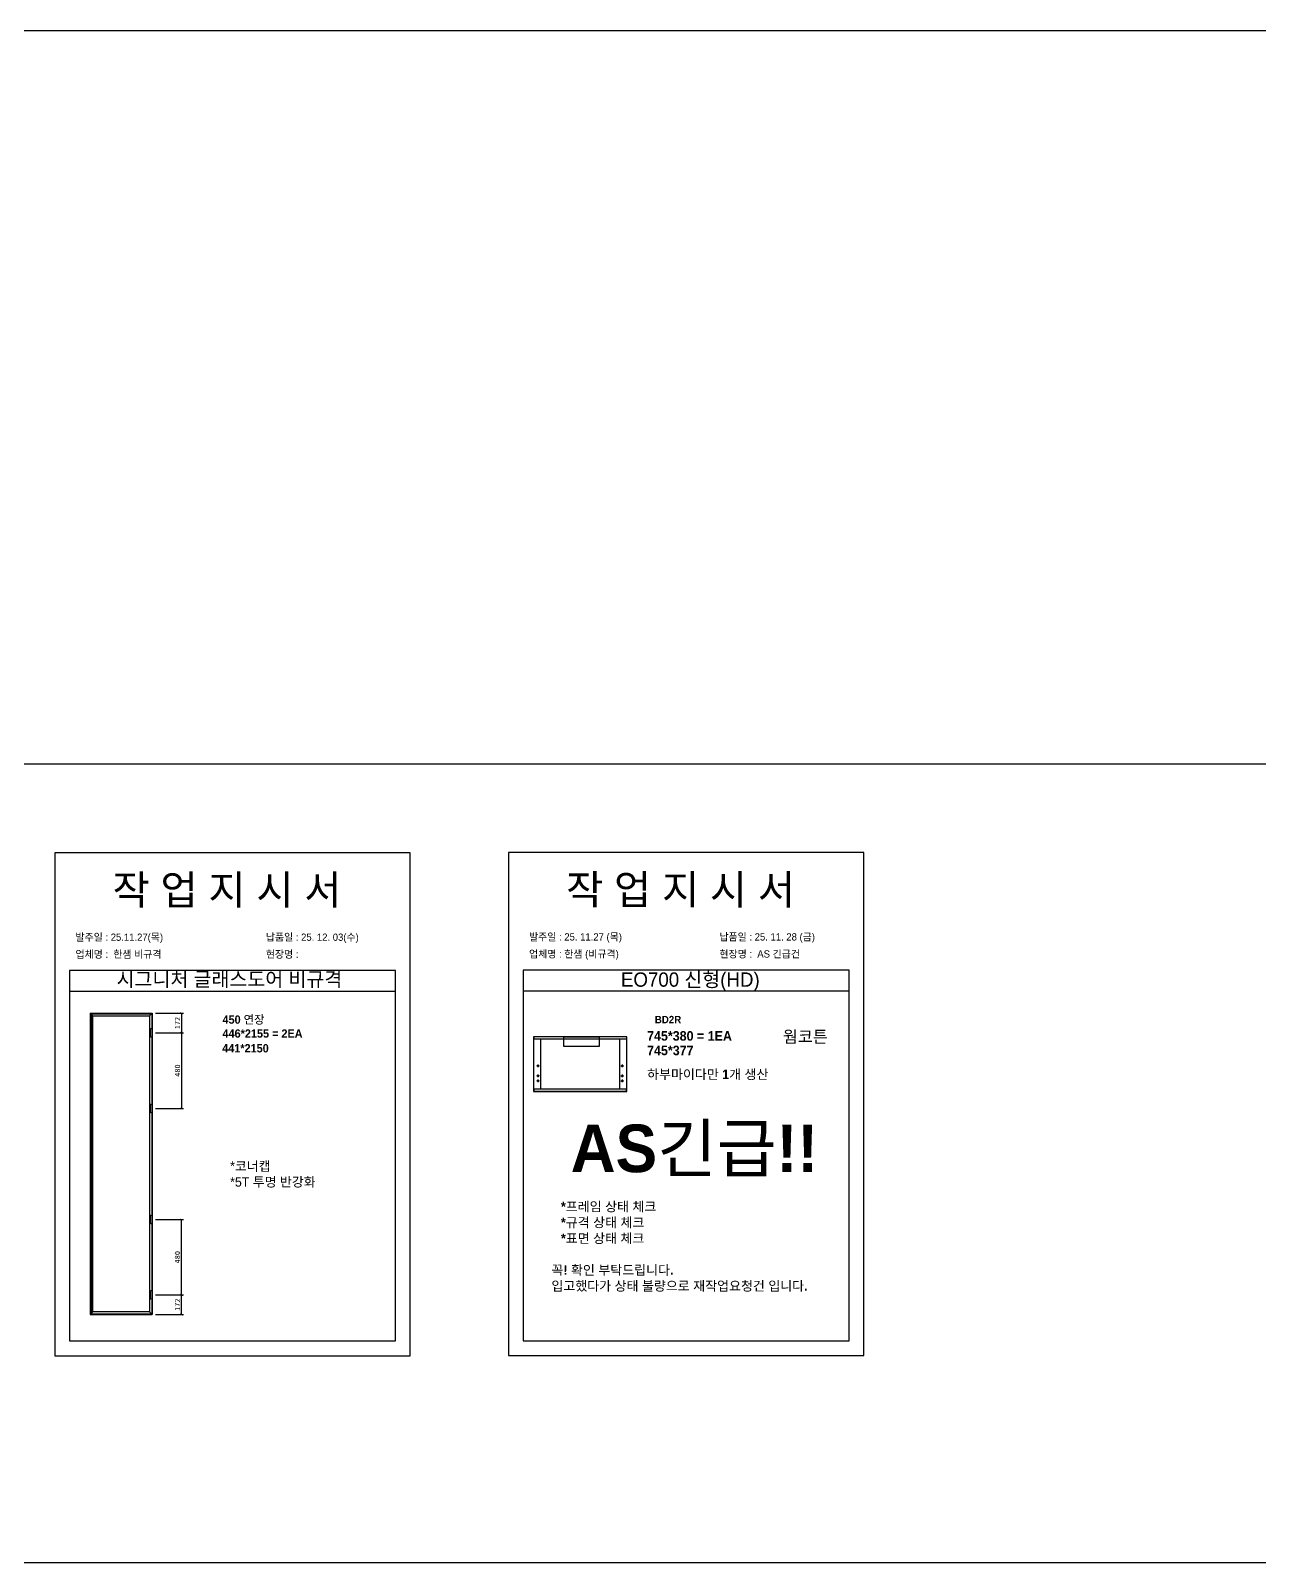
# Model space of a CAD drawing. Header units: millimetres. Extents: x -44117 to 256353, y -2095463 to 65325.
# Drawn here: x 114751 to 120560, y -509993 to -502755 of the extents above; entities that cross this region are included whole.
import ezdxf

# ---------------------------------------------------------------- set-up
doc = ezdxf.new("R2010")
doc.units = ezdxf.units.MM
doc.header["$LTSCALE"] = 10
doc.styles.add('MtX_Gulim', font='')
doc.styles.get('MtX_Gulim').set_extended_font_data('Gulim', bold=True)
doc.dimstyles.new('ISO-25', dxfattribs={"dimtxt": 2.5, "dimasz": 2.5, "dimexe": 1, "dimexo": 1, "dimtad": 1, "dimtxsty": 'Standard', "dimblk": 'ARCHTICK', "dimcen": 2.5, "dimadec": 0, "dimazin": 0, "dimtfac": 1, "dimtmove": 0, "dimatfit": 3, "dimfxl": 0, "dimarcsym": 0})

# ---------------------------------------------------------------- blocks, each defined once
blk = doc.blocks.new('_ArchTick')
at = {"color": 0, "linetype": 'ByBlock', "const_width": 0.15}
blk.add_lwpolyline([(-0.5, -0.5), (0.5, 0.5)], dxfattribs=at)
blk = doc.blocks.new('*D4088')
at = {"color": 0, "lineweight": -2}
for p, q in [((115340.5, -507491), (115473.6, -507491)), ((115463.6, -507491), (115463.6, -507847.9)), ((115340.5, -507847.9), (115473.6, -507847.9))]:
    blk.add_line(p, q, dxfattribs=at)
at = {"layer": 'Defpoints', "color": 0}
for p in [(115325.5, -507491), (115325.5, -507847.9), (115463.6, -507847.9)]:
    blk.add_point(p, dxfattribs=at)
at = {"color": 0, "lineweight": -2, "xscale": 10, "yscale": 10, "zscale": 10}
for p, rotation in [((115463.6, -507491), 90), ((115463.6, -507847.9), 270)]:
    blk.add_blockref('_ArchTick', p, dxfattribs=dict(at, rotation=rotation))
at = {"color": 0, "insert": (115444.8, -507669.4), "char_height": 25, "attachment_point": 5, "rotation": 90}
blk.add_mtext('480', dxfattribs=at)
blk = doc.blocks.new('*D4089')
at = {"color": 0, "lineweight": -2}
for p, q in [((115340.5, -507398.5), (115473.6, -507398.5)), ((115463.6, -507398.5), (115463.6, -507491)), ((115340.5, -507491), (115473.6, -507491))]:
    blk.add_line(p, q, dxfattribs=at)
at = {"layer": 'Defpoints', "color": 0}
for p in [(115325.5, -507398.5), (115325.5, -507491), (115463.6, -507491)]:
    blk.add_point(p, dxfattribs=at)
at = {"color": 0, "lineweight": -2, "xscale": 10, "yscale": 10, "zscale": 10}
for p, rotation in [((115463.6, -507398.5), 90), ((115463.6, -507491), 270)]:
    blk.add_blockref('_ArchTick', p, dxfattribs=dict(at, rotation=rotation))
at = {"color": 0, "insert": (115444.8, -507444.8), "char_height": 25, "attachment_point": 5, "rotation": 90}
blk.add_mtext('172', dxfattribs=at)
blk = doc.blocks.new('*D4090')
at = {"color": 0, "lineweight": -2}
for p, q in [((115340.5, -508372.7), (115473.6, -508372.7)), ((115463.6, -508729.5), (115463.6, -508372.7)), ((115340.5, -508729.5), (115473.6, -508729.5))]:
    blk.add_line(p, q, dxfattribs=at)
at = {"layer": 'Defpoints', "color": 0}
for p in [(115325.5, -508372.7), (115463.6, -508372.7), (115325.5, -508729.5)]:
    blk.add_point(p, dxfattribs=at)
at = {"color": 0, "lineweight": -2, "xscale": 10, "yscale": 10, "zscale": 10}
for p, rotation in [((115463.6, -508372.7), 90), ((115463.6, -508729.5), 270)]:
    blk.add_blockref('_ArchTick', p, dxfattribs=dict(at, rotation=rotation))
at = {"color": 0, "insert": (115444.8, -508551.1), "char_height": 25, "attachment_point": 5, "rotation": 90}
blk.add_mtext('480', dxfattribs=at)
blk = doc.blocks.new('*D4091')
at = {"color": 0, "lineweight": -2}
for p, q in [((115340.5, -508729.5), (115473.6, -508729.5)), ((115463.6, -508822), (115463.6, -508729.5)), ((115340.5, -508822), (115473.6, -508822))]:
    blk.add_line(p, q, dxfattribs=at)
at = {"layer": 'Defpoints', "color": 0}
for p in [(115325.5, -508729.5), (115463.6, -508729.5), (115325.5, -508822)]:
    blk.add_point(p, dxfattribs=at)
at = {"color": 0, "lineweight": -2, "xscale": 10, "yscale": 10, "zscale": 10}
for p, rotation in [((115463.6, -508729.5), 90), ((115463.6, -508822), 270)]:
    blk.add_blockref('_ArchTick', p, dxfattribs=dict(at, rotation=rotation))
at = {"color": 0, "insert": (115444.8, -508775.8), "char_height": 25, "attachment_point": 5, "rotation": 90}
blk.add_mtext('172', dxfattribs=at)

msp = doc.modelspace()

# ---------------------------------------------------------------- linework, layer by layer
at = {"color": 1}
for p, q in [((104015.69829, -502755.43914), (196284.84516, -502755.43914)), ((104015.69829, -502755.43914), (196284.84516, -502755.43914)), ((104015.69829, -506220.35567), (196284.84516, -506220.35567)), ((104015.69829, -506220.35567), (196284.84516, -506220.35567)), ((104015.69829, -509993.13851), (196284.84516, -509993.13851)), ((104015.69829, -509993.13851), (196284.84516, -509993.13851))]:
    msp.add_line(p, q, dxfattribs=at)
for p, q in [((116475.36209, -507196.19032), (114935.36209, -507196.19032)), ((118619.69254, -507194.75323), (117079.69254, -507194.75323)), ((116475.36209, -507296.19032), (114935.36209, -507296.19032)), ((118619.69254, -507294.75323), (117079.69254, -507294.75323)), ((115032.88728, -507398.51363), (115032.88728, -508822.01002)), ((115032.88728, -507398.51363), (115325.45843, -507398.51363)), ((115032.88728, -507398.51363), (115045.35108, -507410.97742)), ((115032.88728, -507398.51363), (115038.79118, -507398.51363)), ((115038.79118, -507398.51363), (115038.79118, -508822.01002)), ((115312.99464, -507410.97742), (115325.45843, -507398.51363)), ((115325.45843, -507398.51363), (115325.45843, -508822.01002)), ((117128.29834, -507509.92268), (117128.29834, -507768.36474)), ((117568.90874, -507510.58915), (117128.29834, -507510.58915)), ((117568.90874, -507520.66024), (117128.29834, -507520.66024)), ((117568.53848, -507509.55242), (117128.6686, -507509.55242)), ((117130.14964, -507509.55242), (117130.14964, -507520.66024)), ((117161.62182, -507520.66024), (117161.62182, -507757.62718)), ((117535.58527, -507757.62718), (117535.58527, -507520.66024)), ((117567.05744, -507509.55242), (117567.05744, -507520.66024)), ((117568.90874, -507768.36474), (117568.90874, -507509.92268)), ((117155.51251, -507647.28945), (117143.2939, -507647.28945)), ((117149.40321, -507641.18014), (117149.40321, -507653.39875)), ((117541.69457, -507647.28945), (117553.91318, -507647.28945)), ((117547.80387, -507641.18014), (117547.80387, -507653.39875)), ((117155.51251, -507694.68283), (117143.2939, -507694.68283)), ((117155.51251, -507718.37953), (117143.2939, -507718.37953)), ((117149.40321, -507688.57353), (117149.40321, -507700.79214)), ((117149.40321, -507712.27022), (117149.40321, -507724.48883)), ((117541.69457, -507694.68283), (117553.91318, -507694.68283)), ((117541.69457, -507718.37953), (117553.91318, -507718.37953)), ((117547.80387, -507688.57353), (117547.80387, -507700.79214)), ((117547.80387, -507712.27022), (117547.80387, -507724.48883)), ((117568.90874, -507757.62718), (117128.29834, -507757.62718)), ((117568.90874, -507767.69827), (117128.29834, -507767.69827)), ((117128.6686, -507768.735), (117568.53848, -507768.735)), ((117130.14964, -507757.62718), (117130.14964, -507768.735)), ((117567.05744, -507768.735), (117567.05744, -507757.62718)), ((115045.35108, -508809.54622), (115032.88728, -508822.01002)), ((115312.99464, -508809.54622), (115325.45843, -508822.01002)), ((115032.88728, -508822.01002), (115325.45843, -508822.01002))]:
    msp.add_line(p, q)
at = {"linetype": 'Continuous'}
for p, q in [((115045.35108, -508809.54622), (115045.35108, -507410.97742)), ((115045.35108, -507410.97742), (115312.99464, -507410.97742)), ((115312.99464, -507410.97742), (115312.99464, -508809.54622)), ((115312.99464, -508809.54622), (115045.35108, -508809.54622))]:
    msp.add_line(p, q, dxfattribs=at)
for points in [[(114865.36209, -509017.0206), (116545.36209, -509017.0206), (116545.36209, -506641.0206), (114865.36209, -506641.0206)], [(117009.69254, -509015.58351), (118689.69254, -509015.58351), (118689.69254, -506639.58351), (117009.69254, -506639.58351)], [(115034.85525, -507400.4816), (115323.49046, -507400.4816), (115323.49046, -508820.04205), (115034.85525, -508820.04205)], [(117271.20661, -507509.98099), (117438.58706, -507509.98099), (117438.58706, -507555.00056), (117271.20661, -507555.00056)]]:
    msp.add_lwpolyline(points, close=True)
for points in [[(114935.36209, -507196.19032), (114935.36209, -508947.0206), (116475.36209, -508947.0206), (116475.36209, -507196.19032)], [(117079.69254, -507194.75323), (117079.69254, -508945.58351), (118619.69254, -508945.58351), (118619.69254, -507194.75323)]]:
    msp.add_lwpolyline(points)
for points in [[(115320.85602, -507510.33823), (115320.85602, -507510.33823, 0.4142135624), (115325.45843, -507505.73582), (115325.45843, -507476.28037, 0.4142135624), (115320.85602, -507471.67796), (115320.85602, -507471.67796, 0.4142135624), (115316.2536, -507476.28037), (115316.2536, -507505.73582, 0.4142135624)], [(115320.85602, -507867.19631), (115320.85602, -507867.19631, 0.4142135624), (115325.45843, -507862.5939), (115325.45843, -507833.13845, 0.4142135624), (115320.85602, -507828.53604), (115320.85602, -507828.53604, 0.4142135624), (115316.2536, -507833.13845), (115316.2536, -507862.5939, 0.4142135624)], [(115320.85602, -508391.98761), (115320.85602, -508391.98761, 0.4142135624), (115325.45843, -508387.38519), (115325.45843, -508357.92975, 0.4142135624), (115320.85602, -508353.32733), (115320.85602, -508353.32733, 0.4142135624), (115316.2536, -508357.92975), (115316.2536, -508387.38519, 0.4142135624)], [(115320.85602, -508748.84569), (115320.85602, -508748.84569, 0.4142135624), (115325.45843, -508744.24328), (115325.45843, -508714.78783, 0.4142135624), (115320.85602, -508710.18541), (115320.85602, -508710.18541, 0.4142135624), (115316.2536, -508714.78783), (115316.2536, -508744.24328, 0.4142135624)]]:
    msp.add_lwpolyline(points, format="xyb", close=True, dxfattribs=at)
for centre in [(117149.40321, -507647.28945), (117547.80387, -507647.28945), (117149.40321, -507694.68283), (117149.40321, -507718.37953), (117547.80387, -507694.68283), (117547.80387, -507718.37953)]:
    msp.add_circle(centre, 3.70261)
for centre, start, end in [((117128.6686, -507509.92268), 90, 180), ((117568.53848, -507509.92268), 0, 90), ((117128.6686, -507768.36474), 180, 270), ((117568.53848, -507768.36474), 270, 0)]:
    msp.add_arc(centre, 0.37026, start, end)

# ---------------------------------------------------------------- texts
at = {"linetype": 'Continuous', "style": 'MtX_Gulim'}
for s, height, p in [('450 연장', 39.271262, (115657.99229, -507448.10479)), ('BD2R', 35.049344, (117701.59761, -507445.82841)), ('446*2155 = 2EA', 39.2712622, (115657.99229, -507513.96673)), ('웜코튼', 56.299423, (118307.09865, -507537.52726))]:
    msp.add_text(s, height=height, dxfattribs=at).set_placement(p)
at = {"color": 242, "linetype": 'Continuous', "true_color": 0xcd2027, "style": 'MtX_Gulim'}
msp.add_text('441*2150', height=39.271262, dxfattribs=at).set_placement((115656.53036, -507583.5665))
at = {"attachment_point": 1}
for s, width, gutter_width, heights, insert, char_height in [('{\\fGulim|b0|i0|c129|p50;작 업 지 시 서}', 3307.3198183, 12.5, [-155.84554], (115138.16869, -506745.18311), 140), ('{\\fGulim|b0|i0|c129|p50;작 업 지 시 서}', 3307.3198183, 12.5, [-155.84554], (117282.49914, -506743.74602), 140), ('\\pt11;{\\fGulim|b0|i0|c129|p50;발주일 : 25.11.27(목)}', 3307.3198183, 12.5, [34.50412], (114962.95933, -507021.90353), 34.3), ('{\\fGulim|b0|i0|c129|p50;납품일 : 25. 12. 03(수)}', 3307.3198183, 12.5, [57.68947], (115862.93732, -507021.90353), 34.3), ('\\pt11;{\\fGulim|b0|i0|c129|p50;발주일 : 25. 11.27 (목)}', 3307.3198183, 12.5, [34.50412], (117107.28978, -507020.46644), 34.3), ('{\\fGulim|b0|i0|c129|p50;납품일 : 25. 11. 28 (금)}', 3307.3198183, 12.5, [35.09023], (118007.26777, -507020.46644), 34.3), ('{\\fGulim|b0|i0|c129|p50;업체명 :  한샘 비규격}', 3307.3198183, 12.5, [36.11279], (114962.95933, -507102.55971), 34.3), ('{\\fGulim|b0|i0|c129|p50;현장명 : }', 3307.3198183, 12.5, [-38.2735], (115862.93732, -507102.55971), 34.3), ('{\\fGulim|b0|i0|c129|p50;업체명 : 한샘 (비규격)}', 3307.3198183, 12.5, [36.11279], (117107.28978, -507101.12262), 34.3), ('{\\fGulim|b0|i0|c129|p50;현장명 :  AS 긴급건}', 3307.3198183, 12.5, [-38.2735], (118007.26777, -507101.12262), 34.3), ('{\\fGulim|b0|i0|c129|p50;시그니처 글래스도어 비규격}', 1597.0710432, 6.03612, [-75.34624], (115157.08415, -507203.97253), 67.6045736), ('{\\fGulim|b0|i0|c129|p50;EO700 신형(HD)}', 1597.0710432, 6.03612, [-85.06834], (117541.40346, -507205.54313), 67.6045736), ('{\\f굴림|b1|i0|c129|p50;745*380 = 1EA }', 13607.1496112, 175, [-46.36905], (117665.31194, -507482.96174), 45), ('{\\f굴림|b1|i0|c129|p50;\\C1;745*377}', 13607.1496112, 175, [-46.25], (117665.31194, -507551.7716), 45), ('{\\f굴림|b1|i0|c129|p50;하부마이다만 1개 생산 }', 13607.1496112, 175, [-50.11905], (117665.31194, -507664.4192), 45), ('{\\f굴림|b1|i0|c129|p50;AS긴급!!}', 68035.7480561, 875, [-246.72619], (117303.71853, -507924.37395), 225), ('{\\fGulim|b0|i0|c129|p50;*코너캡\\P*5T 투명 반강화}', 1055.7982644, 3.99038, [-126.38025], (115693.98391, -508098.51172), 44.6923083), ('\\pi-135,l180,t4;{\\f굴림|b1|i0|c129|p50;*프레임 상태 체크}\\P\\pi-135,l180,t4;{\\f굴림|b1|i0|c129|p50;*규격 상태 체크}\\P\\pi-135,l180,t4;{\\f굴림|b1|i0|c129|p50;*표면 상태 체크}\\P\\pi-135,l180,t4;{\\f굴림|b1|i0|c129|p50;}\\P\\pi0,l0;{\\f굴림|b1|i0|c129|p50;꼭! 확인 부탁드립니다. }\\P\\pi0,l0;{\\f굴림|b1|i0|c129|p50;입고했다가 상태 불량으로 재작업요청건 입니다.}', 13607.1496112, 175, [-433.92857], (117212.93759, -508289.32181), 45)]:
    msp.add_mtext_dynamic_manual_height_columns(s, width=width, gutter_width=gutter_width, heights=heights, dxfattribs=dict(at, insert=insert, char_height=char_height))

# ---------------------------------------------------------------- dimensions: what is measured, and where the dimension line sits
for base, p1, p2, text, override, picture, middle in [((115463.59711, -507491.00809), (115325.45843, -507398.51363), (115325.45843, -507491.00809), '172', {"dimscale": 10, "dimasz": 1, "dimexo": 1.5}, '*D4089', (115444.84711, -507444.76086)), ((115463.59711, -507847.86617), (115325.45843, -507491.00809), (115325.45843, -507847.86617), '480', {"dimscale": 10, "dimasz": 1, "dimexo": 1.5, "dimtxsty": 'Standard'}, '*D4088', (115444.84711, -507669.43713)), ((115463.59711, -508372.65747), (115325.45843, -508729.51555), (115325.45843, -508372.65747), '480', {"dimscale": 10, "dimasz": 1, "dimexo": 1.5, "dimtxsty": 'Standard'}, '*D4090', (115444.84711, -508551.08651)), ((115463.59711, -508729.51555), (115325.45843, -508822.01002), (115325.45843, -508729.51555), '172', {"dimscale": 10, "dimasz": 1, "dimexo": 1.5}, '*D4091', (115444.84711, -508775.76279))]:
    dim = msp.add_linear_dim(base=base, p1=p1, p2=p2, angle=90, text=text, dimstyle='ISO-25', override=override)
    dim.commit()
    dim.dimension.update_dxf_attribs({"geometry": picture, "text_midpoint": middle})

doc.saveas('drawing.dxf')
